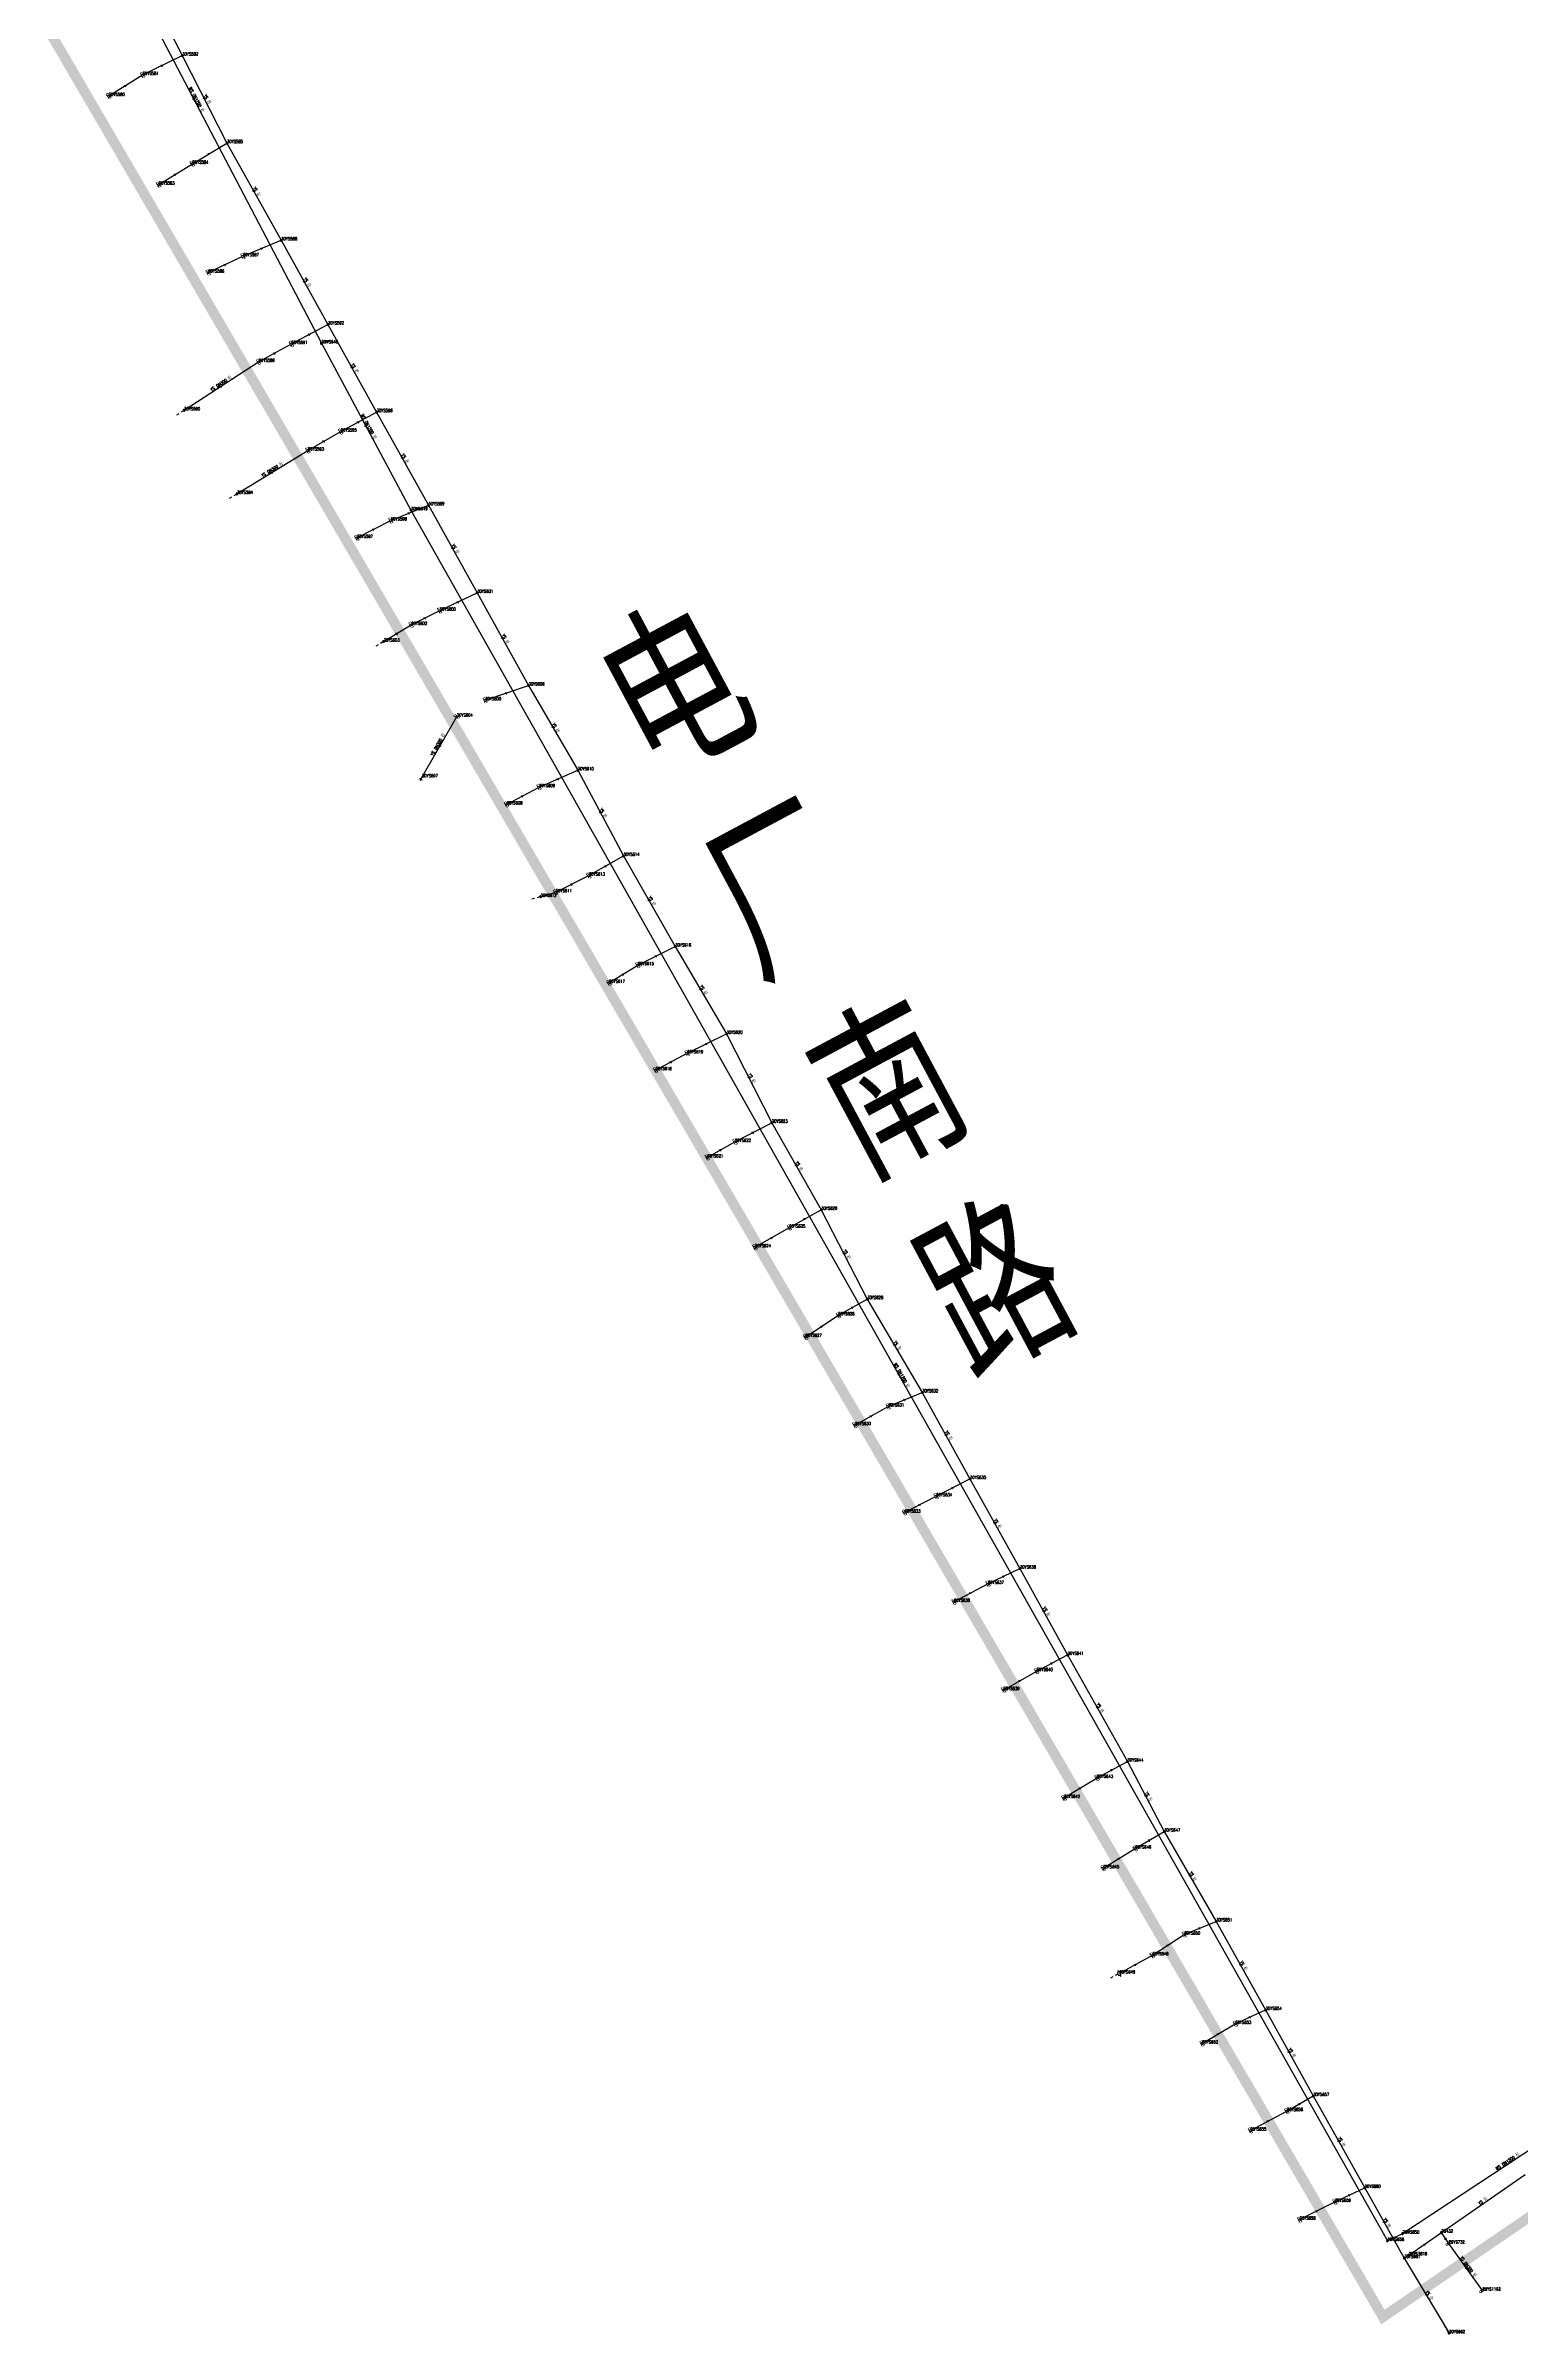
# Model space of a CAD drawing. Extents: x 78813 to 99477, y 2421021 to 2448125.
# Drawn here: x 82871 to 83306, y 2429562 to 2430237 of the extents above; entities that cross this region are included whole.
import ezdxf
from ezdxf.enums import TextEntityAlignment as Align

# ---------------------------------------------------------------- set-up
doc = ezdxf.new("R2010")
doc.units = 0
doc.set_wipeout_variables(frame=1)
doc.layers.get('0').update_dxf_attribs({"linetype": 'CONTINUOUS'})
for name, color, linetype in [('DX_WS', 16, 'CONTINUOUS'), ('DX_YS', 42, 'CONTINUOUS'), ('道路', 5, 'CONTINUOUS')]:
    doc.layers.add(name, color=color, linetype=linetype)
for name, color, linetype, true_color in [('WSLINE', 7, 'CONTINUOUS', 0x7f0000), ('YSANNEXE', 7, 'CONTINUOUS', 0xcc9900), ('YSLINE', 7, 'CONTINUOUS', 0xcc9900)]:
    doc.layers.add(name, color=color, linetype=linetype, true_color=true_color)
doc.layers.add('道路名称', color=7, linetype='CONTINUOUS', lineweight=0)
doc.styles.add('CcNameZT', font='txt.SHX', dxfattribs={"width": 0.8, "bigfont": 'HZTXT.SHX'})
doc.styles.get("Standard").update_dxf_attribs({"font": 'txt.shx', "bigfont": 'hztxt.shx'})
doc.styles.add('宋体0.7', font='', dxfattribs={"width": 0.7})
doc.styles.get('宋体0.7').set_extended_font_data('SimSun')

# ---------------------------------------------------------------- blocks, each defined once
blk = doc.blocks.new('PS管线点')
blk.add_wipeout([(0.5, 0), (0.5, 0), (0.5, 0.1), (0.5, 0.1), (0.5, 0.1), (0.5, 0.2), (0.5, 0.2), (0.4, 0.2), (0.4, 0.3), (0.4, 0.3), (0.4, 0.3), (0.4, 0.3), (0.3, 0.4), (0.3, 0.4), (0.3, 0.4), (0.2, 0.4), (0.2, 0.4), (0.2, 0.5), (0.2, 0.5), (0.1, 0.5), (0.1, 0.5), (0.1, 0.5), (0, 0.5), (0, 0.5), (-0.1, 0.5), (-0.1, 0.5), (-0.1, 0.5), (-0.2, 0.5), (-0.2, 0.5), (-0.2, 0.4), (-0.3, 0.4), (-0.3, 0.4), (-0.3, 0.4), (-0.3, 0.4), (-0.4, 0.3), (-0.4, 0.3), (-0.4, 0.3), (-0.4, 0.3), (-0.4, 0.2), (-0.5, 0.2), (-0.5, 0.2), (-0.5, 0.1), (-0.5, 0.1), (-0.5, 0.1), (-0.5, 0), (-0.5, 0), (-0.5, 0), (-0.5, -0.1), (-0.5, -0.1), (-0.5, -0.1), (-0.5, -0.2), (-0.5, -0.2), (-0.4, -0.2), (-0.4, -0.3), (-0.4, -0.3), (-0.4, -0.3), (-0.4, -0.3), (-0.3, -0.4), (-0.3, -0.4), (-0.3, -0.4), (-0.3, -0.4), (-0.2, -0.4), (-0.2, -0.5), (-0.2, -0.5), (-0.1, -0.5), (-0.1, -0.5), (-0.1, -0.5), (0, -0.5), (0, -0.5), (0.1, -0.5), (0.1, -0.5), (0.1, -0.5), (0.2, -0.5), (0.2, -0.5), (0.2, -0.4), (0.2, -0.4), (0.3, -0.4), (0.3, -0.4), (0.3, -0.4), (0.4, -0.3), (0.4, -0.3), (0.4, -0.3), (0.4, -0.3), (0.4, -0.2), (0.5, -0.2), (0.5, -0.2), (0.5, -0.1), (0.5, -0.1), (0.5, -0.1)])
blk.add_lwpolyline([(0.5, 0), (0.5, 0), (0.5, 0.1), (0.5, 0.1), (0.5, 0.1), (0.5, 0.2), (0.5, 0.2), (0.4, 0.2), (0.4, 0.3), (0.4, 0.3), (0.4, 0.3), (0.4, 0.3), (0.3, 0.4), (0.3, 0.4), (0.3, 0.4), (0.2, 0.4), (0.2, 0.4), (0.2, 0.5), (0.2, 0.5), (0.1, 0.5), (0.1, 0.5), (0.1, 0.5), (0, 0.5), (0, 0.5), (-0.1, 0.5), (-0.1, 0.5), (-0.1, 0.5), (-0.2, 0.5), (-0.2, 0.5), (-0.2, 0.4), (-0.3, 0.4), (-0.3, 0.4), (-0.3, 0.4), (-0.3, 0.4), (-0.4, 0.3), (-0.4, 0.3), (-0.4, 0.3), (-0.4, 0.3), (-0.4, 0.2), (-0.5, 0.2), (-0.5, 0.2), (-0.5, 0.1), (-0.5, 0.1), (-0.5, 0.1), (-0.5, 0), (-0.5, 0), (-0.5, 0), (-0.5, -0.1), (-0.5, -0.1), (-0.5, -0.1), (-0.5, -0.2), (-0.5, -0.2), (-0.4, -0.2), (-0.4, -0.3), (-0.4, -0.3), (-0.4, -0.3), (-0.4, -0.3), (-0.3, -0.4), (-0.3, -0.4), (-0.3, -0.4), (-0.3, -0.4), (-0.2, -0.4), (-0.2, -0.5), (-0.2, -0.5), (-0.1, -0.5), (-0.1, -0.5), (-0.1, -0.5), (0, -0.5), (0, -0.5), (0.1, -0.5), (0.1, -0.5), (0.1, -0.5), (0.2, -0.5), (0.2, -0.5), (0.2, -0.4), (0.2, -0.4), (0.3, -0.4), (0.3, -0.4), (0.3, -0.4), (0.4, -0.3), (0.4, -0.3), (0.4, -0.3), (0.4, -0.3), (0.4, -0.2), (0.5, -0.2), (0.5, -0.2), (0.5, -0.1), (0.5, -0.1), (0.5, -0.1), (0.5, 0)], close=True)
blk = doc.blocks.new('LX')
for p, q in [((-0.866, 0.5), (0, 0)), ((0, 0), (-0.866, -0.5))]:
    blk.add_line(p, q)
blk = doc.blocks.new('PS出水口')
for points in [[(0, 0), (2, 0)], [(1.1, -0.9), (2, 0), (1.1, 0.9)]]:
    blk.add_lwpolyline(points)
blk = doc.blocks.new('PS雨篦')
blk.add_lwpolyline([(-1.5, 0.5), (0, 0.5), (1.5, 0.5), (1.5, -0.5), (0, -0.5), (-1.5, -0.5)], close=True)
blk.add_wipeout([(-1.5, 0.5), (0, 0.5), (1.5, 0.5), (1.5, -0.5), (0, -0.5), (-1.5, -0.5)])
for p, q in [((-0.5, -0.5), (-0.5, 0.5)), ((0.5, -0.5), (0.5, 0.5))]:
    blk.add_line(p, q)
blk = doc.blocks.new('PS非普查')
blk.add_lwpolyline([(3.7, 0), (5.3, 0)])
blk.add_wipeout([(0.5, 0), (0.5, 0), (0.5, 0.1), (0.5, 0.1), (0.5, 0.1), (0.5, 0.2), (0.5, 0.2), (0.4, 0.2), (0.4, 0.3), (0.4, 0.3), (0.4, 0.3), (0.4, 0.3), (0.3, 0.4), (0.3, 0.4), (0.3, 0.4), (0.2, 0.4), (0.2, 0.4), (0.2, 0.5), (0.2, 0.5), (0.1, 0.5), (0.1, 0.5), (0.1, 0.5), (0, 0.5), (0, 0.5), (-0.1, 0.5), (-0.1, 0.5), (-0.1, 0.5), (-0.2, 0.5), (-0.2, 0.5), (-0.2, 0.4), (-0.3, 0.4), (-0.3, 0.4), (-0.3, 0.4), (-0.3, 0.4), (-0.4, 0.3), (-0.4, 0.3), (-0.4, 0.3), (-0.4, 0.3), (-0.4, 0.2), (-0.5, 0.2), (-0.5, 0.2), (-0.5, 0.1), (-0.5, 0.1), (-0.5, 0.1), (-0.5, 0), (-0.5, 0), (-0.5, 0), (-0.5, -0.1), (-0.5, -0.1), (-0.5, -0.1), (-0.5, -0.2), (-0.5, -0.2), (-0.4, -0.2), (-0.4, -0.3), (-0.4, -0.3), (-0.4, -0.3), (-0.4, -0.3), (-0.3, -0.4), (-0.3, -0.4), (-0.3, -0.4), (-0.3, -0.4), (-0.2, -0.4), (-0.2, -0.5), (-0.2, -0.5), (-0.1, -0.5), (-0.1, -0.5), (-0.1, -0.5), (0, -0.5), (0, -0.5), (0.1, -0.5), (0.1, -0.5), (0.1, -0.5), (0.2, -0.5), (0.2, -0.5), (0.2, -0.4), (0.2, -0.4), (0.3, -0.4), (0.3, -0.4), (0.3, -0.4), (0.4, -0.3), (0.4, -0.3), (0.4, -0.3), (0.4, -0.3), (0.4, -0.2), (0.5, -0.2), (0.5, -0.2), (0.5, -0.1), (0.5, -0.1), (0.5, -0.1)])
blk.add_line((0.5, 0), (2.1, 0))
blk.add_lwpolyline([(0.5, 0), (0.5, 0), (0.5, 0.1), (0.5, 0.1), (0.5, 0.1), (0.5, 0.2), (0.5, 0.2), (0.4, 0.2), (0.4, 0.3), (0.4, 0.3), (0.4, 0.3), (0.4, 0.3), (0.3, 0.4), (0.3, 0.4), (0.3, 0.4), (0.2, 0.4), (0.2, 0.4), (0.2, 0.5), (0.2, 0.5), (0.1, 0.5), (0.1, 0.5), (0.1, 0.5), (0, 0.5), (0, 0.5), (-0.1, 0.5), (-0.1, 0.5), (-0.1, 0.5), (-0.2, 0.5), (-0.2, 0.5), (-0.2, 0.4), (-0.3, 0.4), (-0.3, 0.4), (-0.3, 0.4), (-0.3, 0.4), (-0.4, 0.3), (-0.4, 0.3), (-0.4, 0.3), (-0.4, 0.3), (-0.4, 0.2), (-0.5, 0.2), (-0.5, 0.2), (-0.5, 0.1), (-0.5, 0.1), (-0.5, 0.1), (-0.5, 0), (-0.5, 0), (-0.5, 0), (-0.5, -0.1), (-0.5, -0.1), (-0.5, -0.1), (-0.5, -0.2), (-0.5, -0.2), (-0.4, -0.2), (-0.4, -0.3), (-0.4, -0.3), (-0.4, -0.3), (-0.4, -0.3), (-0.3, -0.4), (-0.3, -0.4), (-0.3, -0.4), (-0.3, -0.4), (-0.2, -0.4), (-0.2, -0.5), (-0.2, -0.5), (-0.1, -0.5), (-0.1, -0.5), (-0.1, -0.5), (0, -0.5), (0, -0.5), (0.1, -0.5), (0.1, -0.5), (0.1, -0.5), (0.2, -0.5), (0.2, -0.5), (0.2, -0.4), (0.2, -0.4), (0.3, -0.4), (0.3, -0.4), (0.3, -0.4), (0.4, -0.3), (0.4, -0.3), (0.4, -0.3), (0.4, -0.3), (0.4, -0.2), (0.5, -0.2), (0.5, -0.2), (0.5, -0.1), (0.5, -0.1), (0.5, -0.1), (0.5, 0)], close=True)
blk = doc.blocks.new('PS预留口')
blk.add_lwpolyline([(4.2, 0), (5.8, 0)])
blk.add_wipeout([(1, 0), (1, 0.1), (1, 0.1), (1, 0.2), (1, 0.3), (0.9, 0.3), (0.9, 0.4), (0.9, 0.5), (0.8, 0.5), (0.8, 0.6), (0.8, 0.6), (0.7, 0.7), (0.7, 0.7), (0.6, 0.8), (0.6, 0.8), (0.5, 0.9), (0.4, 0.9), (0.4, 0.9), (0.3, 1), (0.2, 1), (0.2, 1), (0.1, 1), (0, 1), (0, 1), (-0.1, 1), (-0.2, 1), (-0.2, 1), (-0.3, 1), (-0.4, 0.9), (-0.4, 0.9), (-0.5, 0.9), (-0.6, 0.8), (-0.6, 0.8), (-0.7, 0.7), (-0.7, 0.7), (-0.8, 0.6), (-0.8, 0.6), (-0.8, 0.5), (-0.9, 0.5), (-0.9, 0.4), (-0.9, 0.3), (-1, 0.3), (-1, 0.2), (-1, 0.1), (-1, 0.1), (-1, 0), (-1, -0.1), (-1, -0.1), (-1, -0.2), (-1, -0.3), (-0.9, -0.3), (-0.9, -0.4), (-0.9, -0.5), (-0.8, -0.5), (-0.8, -0.6), (-0.8, -0.6), (-0.7, -0.7), (-0.7, -0.7), (-0.6, -0.8), (-0.6, -0.8), (-0.5, -0.9), (-0.4, -0.9), (-0.4, -0.9), (-0.3, -1), (-0.2, -1), (-0.2, -1), (-0.1, -1), (0, -1), (0, -1), (0.1, -1), (0.2, -1), (0.2, -1), (0.3, -1), (0.4, -0.9), (0.4, -0.9), (0.5, -0.9), (0.6, -0.8), (0.6, -0.8), (0.7, -0.7), (0.7, -0.7), (0.8, -0.6), (0.8, -0.6), (0.8, -0.5), (0.9, -0.5), (0.9, -0.4), (0.9, -0.3), (1, -0.3), (1, -0.2), (1, -0.1)])
blk.add_line((1, 0), (2.6, 0))
blk.add_lwpolyline([(1, 0), (1, 0.1), (1, 0.1), (1, 0.2), (1, 0.3), (0.9, 0.3), (0.9, 0.4), (0.9, 0.5), (0.8, 0.5), (0.8, 0.6), (0.8, 0.6), (0.7, 0.7), (0.7, 0.7), (0.6, 0.8), (0.6, 0.8), (0.5, 0.9), (0.4, 0.9), (0.4, 0.9), (0.3, 1), (0.2, 1), (0.2, 1), (0.1, 1), (0, 1), (0, 1), (-0.1, 1), (-0.2, 1), (-0.2, 1), (-0.3, 1), (-0.4, 0.9), (-0.4, 0.9), (-0.5, 0.9), (-0.6, 0.8), (-0.6, 0.8), (-0.7, 0.7), (-0.7, 0.7), (-0.8, 0.6), (-0.8, 0.6), (-0.8, 0.5), (-0.9, 0.5), (-0.9, 0.4), (-0.9, 0.3), (-1, 0.3), (-1, 0.2), (-1, 0.1), (-1, 0.1), (-1, 0), (-1, -0.1), (-1, -0.1), (-1, -0.2), (-1, -0.3), (-0.9, -0.3), (-0.9, -0.4), (-0.9, -0.5), (-0.8, -0.5), (-0.8, -0.6), (-0.8, -0.6), (-0.7, -0.7), (-0.7, -0.7), (-0.6, -0.8), (-0.6, -0.8), (-0.5, -0.9), (-0.4, -0.9), (-0.4, -0.9), (-0.3, -1), (-0.2, -1), (-0.2, -1), (-0.1, -1), (0, -1), (0, -1), (0.1, -1), (0.2, -1), (0.2, -1), (0.3, -1), (0.4, -0.9), (0.4, -0.9), (0.5, -0.9), (0.6, -0.8), (0.6, -0.8), (0.7, -0.7), (0.7, -0.7), (0.8, -0.6), (0.8, -0.6), (0.8, -0.5), (0.9, -0.5), (0.9, -0.4), (0.9, -0.3), (1, -0.3), (1, -0.2), (1, -0.1), (1, 0)], close=True)
for points in [[(0, 1), (0, 2)], [(0, -2), (0, -1)]]:
    blk.add_lwpolyline(points)
blk = doc.blocks.new('测量点')
h = blk.add_hatch(color=256)
edge = h.paths.add_edge_path()
edge.add_arc((0, 0), 0.5, 0, 360)
blk.add_circle((0, 0), 0.5)
blk = doc.blocks.new('gc01')
h = blk.add_hatch(color=256)
edge = h.paths.add_edge_path()
edge.add_arc((0, 0), 0.5, 0, 360)
edge.add_arc((0, 0), 0.5, 0, 360)
blk.add_circle((0, 0), 0.5)

msp = doc.modelspace()

# ---------------------------------------------------------------- linework, layer by layer
at = {"layer": 'WSLINE'}
for p, q in [((82877.02, 2430293.26), (82952.23, 2430149.5)), ((82952.23, 2430149.5), (82978.66, 2430100.26)), ((82978.66, 2430100.26), (83266.76, 2429589.59)), ((83271.26, 2429591.7), (83333.36, 2429632.79)), ((83266.76, 2429589.59), (83271.26, 2429591.7))]:
    msp.add_line(p, q, dxfattribs=at)
at = {"layer": 'YSLINE'}
for p, q in [((82899.1, 2430258.15), (82911.21, 2430234.39)), ((82899.51, 2430228.67), (82911.21, 2430234.39)), ((82911.21, 2430234.39), (82924.39, 2430208.58)), ((82889.5, 2430222.48), (82899.51, 2430228.67)), ((82914.17, 2430202.49), (82924.39, 2430208.58)), ((82924.39, 2430208.58), (82940.37, 2430179.89)), ((82904.24, 2430196.3), (82914.17, 2430202.49)), ((82929.1, 2430175.18), (82940.37, 2430179.89)), ((82940.37, 2430179.89), (82954.19, 2430155.05)), ((82918.84, 2430170.38), (82929.1, 2430175.18)), ((82933.74, 2430144.02), (82943.4, 2430149.3)), ((82911.73, 2430129.73), (82933.74, 2430144.02)), ((82957.95, 2430123.47), (82968.54, 2430129.21)), ((82927.31, 2430105.04), (82948.29, 2430117.89)), ((82948.29, 2430117.89), (82957.95, 2430123.47)), ((82983.83, 2430101.73), (82998.21, 2430075.88)), ((82962.72, 2430092.06), (82972.72, 2430097.22)), ((82978.72, 2430066.41), (82987.17, 2430070.62)), ((82987.17, 2430070.62), (82998.21, 2430075.88)), ((82998.21, 2430075.88), (83013.37, 2430048.54)), ((82970.59, 2430061.49), (82978.72, 2430066.41)), ((83000.59, 2430044.18), (83013.37, 2430048.54)), ((83013.37, 2430048.54), (83027.88, 2430023.5)), ((82992.17, 2430039.36), (82981.92, 2430021.46)), ((83016.46, 2430018.53), (83027.88, 2430023.5)), ((83027.88, 2430023.5), (83041.38, 2429998.26)), ((83006.86, 2430013.43), (83016.46, 2430018.53)), ((83031.15, 2429992.44), (83041.38, 2429998.26)), ((83041.38, 2429998.26), (83056.65, 2429971.52)), ((83021.38, 2429987.5), (83031.15, 2429992.44)), ((83016.92, 2429986.19), (83021.38, 2429987.5)), ((83045.61, 2429966.02), (83056.65, 2429971.52)), ((83056.65, 2429971.52), (83071.79, 2429945.76)), ((83037.09, 2429960.79), (83045.61, 2429966.02)), ((83060.15, 2429939.99), (83071.79, 2429945.76)), ((83071.79, 2429945.76), (83085.12, 2429919.51)), ((83050.85, 2429935.04), (83060.15, 2429939.99)), ((83074.26, 2429913.86), (83085.12, 2429919.51)), ((83085.12, 2429919.51), (83099.72, 2429893.83)), ((83066.11, 2429909.26), (83074.26, 2429913.86)), ((83080.17, 2429882.75), (83090.31, 2429888.57)), ((83090.31, 2429888.57), (83099.72, 2429893.83)), ((83099.72, 2429893.83), (83113.29, 2429867.48)), ((83095.14, 2429856.35), (83104.79, 2429862.67)), ((83104.79, 2429862.67), (83113.29, 2429867.48)), ((83113.29, 2429867.48), (83129.52, 2429839.94)), ((83109.66, 2429830.29), (83119.47, 2429835.79)), ((83119.47, 2429835.79), (83129.52, 2429839.94)), ((83129.52, 2429839.94), (83143.61, 2429814.43)), ((83133.61, 2429809.3), (83143.61, 2429814.43)), ((83143.61, 2429814.43), (83158.35, 2429788)), ((83124.27, 2429804.45), (83133.61, 2429809.3)), ((83148.91, 2429783.43), (83158.35, 2429788)), ((83158.35, 2429788), (83172.43, 2429762.49)), ((83138.88, 2429778.16), (83148.91, 2429783.43)), ((83163.29, 2429757.71), (83172.43, 2429762.49)), ((83172.43, 2429762.49), (83190.05, 2429731.03)), ((83153.48, 2429752.11), (83163.29, 2429757.71)), ((83171.34, 2429720.25), (83181.1, 2429726.23)), ((83181.1, 2429726.23), (83190.05, 2429731.03)), ((83190.05, 2429731.03), (83200.94, 2429710.37)), ((83192.38, 2429705.36), (83200.94, 2429710.37)), ((83200.94, 2429710.37), (83216.28, 2429683.85)), ((83182.91, 2429699.53), (83192.38, 2429705.36)), ((83197.44, 2429673.83), (83206.8, 2429679.95)), ((83206.8, 2429679.95), (83216.28, 2429683.85)), ((83216.28, 2429683.85), (83230.84, 2429657.73)), ((83187.63, 2429668.47), (83197.44, 2429673.83)), ((83212.08, 2429647.82), (83221.87, 2429653.6)), ((83221.87, 2429653.6), (83230.84, 2429657.73)), ((83230.84, 2429657.73), (83244.87, 2429632.34)), ((83237.14, 2429627.88), (83244.87, 2429632.34)), ((83244.87, 2429632.34), (83260.06, 2429605.24)), ((83226.33, 2429622.11), (83237.14, 2429627.88)), ((83251.26, 2429601.11), (83260.06, 2429605.24)), ((83282.68, 2429592.02), (83307.38, 2429609.13)), ((83240.87, 2429595.83), (83251.26, 2429601.11)), ((83284.85, 2429588.81), (83282.68, 2429592.02)), ((83271.75, 2429584.5), (83273.07, 2429585.32)), ((83271.75, 2429584.5), (83284.96, 2429562.36)), ((83294.79, 2429574.9), (83284.85, 2429588.81))]:
    msp.add_line(p, q, dxfattribs=at)

# ---------------------------------------------------------------- block references
at = {"layer": 'DX_WS', "yscale": 0.5, "zscale": 0.5}
for p, xscale, rotation in [((82914.63, 2430221.38), 0.4999999998564383, 297.3650956814053), ((82965.44, 2430124.88), 0.4999999999448981, 298.511011266131), ((83122.71, 2429844.93), 0.5000000000768241, 299.656926848494), ((83302.31, 2429612.25), 0.499999999879607, 33.23155209558666)]:
    msp.add_blockref('LX', p, dxfattribs=dict(at, xscale=xscale, rotation=rotation))
at = {"layer": 'DX_YS', "xscale": 0.4999999998450457, "yscale": 0.5, "zscale": 0.5, "rotation": 240.2079287973482}
msp.add_blockref('PS出水口', (82981.92, 2430021.46, 4.59), dxfattribs=at)
at = {"layer": 'YSANNEXE', "yscale": 0.5, "zscale": 0.5}
for p, xscale, rotation in [((82905.36, 2430231.53), 0.5000000000045132, 25.7831007821942), ((82894.51, 2430225.58), 0.5000000001004697, 31.51267875183119), ((82917.8, 2430221.48), 0.4999999997896377, 296.7921378890584), ((82919.28, 2430205.53), 0.4999999998941739, 30.93972091561208), ((82909.2, 2430199.39), 0.4999999999857215, 32.08563652588342), ((82932.38, 2430194.23), 0.4999999999304134, 299.0839690628723), ((82923.97, 2430172.78), 0.4999999999702091, 25.21014297948675), ((82934.73, 2430177.53), 0.4999999999704725, 22.91831179684095), ((82947.28, 2430167.47), 0.4999999999304134, 299.0839690628723), ((82938.57, 2430146.66), 0.4999999999362044, 28.64788974271558), ((82961.37, 2430142.13), 0.4999999999304134, 299.0839690628723), ((82922.74, 2430136.87), 0.499999999879607, 33.23155209558666), ((82963.25, 2430126.34), 0.4999999999362044, 28.64788974271558), ((82953.12, 2430120.68), 0.5000000001058282, 29.79380536951489), ((82937.8, 2430111.47), 0.5000000001004697, 31.51267875183119), ((82976.19, 2430115.47), 0.4999999999304134, 299.0839690628723), ((82967.72, 2430094.64), 0.4999999999446133, 27.50197415567929), ((82991.02, 2430088.8), 0.4999999999304134, 299.0839690628723), ((82992.69, 2430073.25), 0.5000000000045132, 25.7831007821942), ((83005.79, 2430062.21), 0.4999999999304134, 299.0839690628723), ((83006.98, 2430046.36), 0.4999999999495339, 18.90760722081252), ((82987.04, 2430030.41), 0.5000000000443101, 240.0693161619833), ((83020.63, 2430036.02), 0.5000000001338564, 300.229884638961), ((83022.17, 2430021.01), 0.5000000000221415, 23.4912696054628), ((83011.66, 2430015.98), 0.5000000000863356, 28.07493198113943), ((83034.63, 2430010.88), 0.4999999998136224, 297.9380534794917), ((83026.26, 2429989.97), 0.4999999999783371, 26.9290163647784), ((83036.26, 2429995.35), 0.5000000001058282, 29.79380536951489), ((83049.01, 2429984.89), 0.5000000000768241, 299.656926848494), ((83051.13, 2429968.77), 0.499999999972585, 26.35605856956446), ((83064.22, 2429958.64), 0.5000000001338564, 300.229884638961), ((83065.97, 2429942.88), 0.499999999972585, 26.35605856956446), ((83055.5, 2429937.52), 0.5000000000863356, 28.07493198113943), ((83078.46, 2429932.64), 0.4999999997896377, 296.7921378890584), ((83079.69, 2429916.69), 0.4999999999446133, 27.50197415567929), ((83092.42, 2429906.67), 0.5000000000768241, 299.656926848494), ((83095.02, 2429891.2), 0.5000000001152249, 29.22084757465213), ((83085.24, 2429885.66), 0.5000000001058282, 29.79380536951489), ((83106.51, 2429880.66), 0.4999999998564383, 297.3650956814053), ((83099.96, 2429859.51), 0.499999999879607, 33.23155209558666), ((83121.41, 2429853.71), 0.5000000001338564, 300.229884638961), ((83124.49, 2429837.86), 0.4999999999451781, 22.34535399433728), ((83114.56, 2429833.04), 0.5000000001152249, 29.22084757465213), ((83136.57, 2429827.18), 0.4999999999304134, 299.0839690628723), ((83138.61, 2429811.87), 0.4999999999783371, 26.9290163647784), ((83128.94, 2429806.88), 0.4999999999446133, 27.50197415567929), ((83150.98, 2429801.21), 0.4999999999304134, 299.0839690628723), ((83143.89, 2429780.8), 0.4999999999446133, 27.50197415567929), ((83153.63, 2429785.71), 0.5000000000045132, 25.7831007821942), ((83165.39, 2429775.24), 0.4999999999304134, 299.0839690628723), ((83167.86, 2429760.1), 0.4999999999446133, 27.50197415567929), ((83158.39, 2429754.91), 0.5000000001058282, 29.79380536951489), ((83181.24, 2429746.76), 0.4999999999304134, 299.0839690628723), ((83185.57, 2429728.63), 0.5000000000863356, 28.07493198113943), ((83176.22, 2429723.24), 0.5000000001004697, 31.51267875183119), ((83195.49, 2429720.7), 0.4999999998136224, 297.9380534794917), ((83187.64, 2429702.44), 0.5000000001004697, 31.51267875183119), ((83208.61, 2429697.11), 0.5000000001338564, 300.229884638961), ((83211.54, 2429681.9), 0.4999999999451781, 22.34535399433728), ((83202.12, 2429676.89), 0.499999999879607, 33.23155209558666), ((83192.54, 2429671.15), 0.4999999999362044, 28.64788974271558), ((83223.56, 2429670.79), 0.4999999999304134, 299.0839690628723), ((83226.36, 2429655.67), 0.5000000000401316, 24.63718520186089), ((83216.98, 2429650.71), 0.500000000029351, 30.36676314750154), ((83237.86, 2429645.04), 0.4999999999304134, 299.0839690628723), ((83231.73, 2429625), 0.5000000000863356, 28.07493198113943), ((83252.47, 2429618.79), 0.4999999999304134, 299.0839690628723), ((83246.06, 2429598.47), 0.4999999999783371, 26.9290163647784), ((83295.03, 2429600.57), 0.5000000001281917, 34.95042552405754), ((83265.91, 2429594.87), 0.5000000000768241, 299.656926848494), ((83277.87, 2429588.67), 0.5000000001281917, 34.95042552405754), ((83289.82, 2429581.86), 0.4999999999255409, 125.4777571392447), ((83278.36, 2429573.43), 0.5000000001320254, 300.8028424345032)]:
    msp.add_blockref('LX', p, dxfattribs=dict(at, xscale=xscale, rotation=rotation))

# ---------------------------------------------------------------- texts
at = {"layer": 'DX_WS', "style": 'CcNameZT', "width": 0.8}
for rotation, p in [(297.61475, (82914.85, 2430221.49, 8.08)), (298.22874, (82965.66, 2430125, 4.38)), (299.42981, (83122.93, 2429845.05, 3.08)), (33.49701, (83302.17, 2429612.46, 2.9))]:
    msp.add_text(' WS DN1200 砼', height=0.9, rotation=rotation, dxfattribs=at).set_placement(p, align=Align.CENTER)
at = {"layer": 'DX_YS', "style": 'CcNameZT', "width": 0.8}
for s, rotation, p in [(' YS 砼', 297.05878, (82918.02, 2430221.6, 6.62)), (' YS 砼', 299.11671, (82932.6, 2430194.36, 5.83)), (' YS 砼', 299.08275, (82947.5, 2430167.59, 6.04)), (' YS DN300 砼', 32.97727, (82922.6, 2430137.08, 6.83)), (' YS 砼', 299.04628, (82961.58, 2430142.25, 5.94)), (' YS DN300 砼', 31.4905, (82937.67, 2430111.68, 5.41)), (' YS 砼', 299.09771, (82976.41, 2430115.59, 4.7)), (' YS 砼', 299.07189, (82991.24, 2430088.93, 4.4)), (' YS 砼', 299.01624, (83006.01, 2430062.33, 4.23)), (' YS 砼', 300.10045, (83020.84, 2430036.14, 4.37)), (' YS DN300 砼', 60.20793, (82986.83, 2430030.53, 5)), (' YS 砼', 298.12713, (83034.85, 2430011, 4.41)), (' YS 砼', 299.73038, (83049.23, 2429985.02, 3.99)), (' YS 砼', 300.45625, (83064.44, 2429958.77, 3.88)), (' YS 砼', 296.91721, (83078.68, 2429932.75, 3.84)), (' YS 砼', 299.62255, (83092.64, 2429906.8, 3.89)), (' YS 砼', 297.24418, (83106.73, 2429880.77, 3.82)), (' YS 砼', 300.50795, (83121.62, 2429853.84, 3.9)), (' YS 砼', 298.9156, (83136.78, 2429827.31, 4.18)), (' YS 砼', 299.15032, (83151.2, 2429801.33, 4.21)), (' YS 砼', 298.884, (83165.61, 2429775.36, 3.9)), (' YS 砼', 299.25184, (83181.46, 2429746.88, 4.01)), (' YS 砼', 297.80131, (83195.71, 2429720.81, 3.75)), (' YS 砼', 300.04511, (83208.83, 2429697.23, 4.04)), (' YS 砼', 299.14212, (83223.78, 2429670.91, 3.97)), (' YS 砼', 298.92656, (83238.07, 2429645.16, 4)), (' YS 砼', 299.27173, (83252.68, 2429618.91, 4.18)), (' YS 砼', 34.71056, (83294.89, 2429600.78, 3.15)), (' YS 砼', 300.82369, (83278.57, 2429573.56, 2.84))]:
    msp.add_text(s, height=0.9, rotation=rotation, dxfattribs=at).set_placement(p, align=Align.CENTER)
at = {"layer": 'DX_YS', "width": 0.8}
msp.add_text('30YS607', height=0.9, dxfattribs=at).set_placement((82981.92, 2430021.46, 4.59))

# ---------------------------------------------------------------- next in the draw order: block references
at = {"layer": 'DX_WS', "xscale": 0.5, "yscale": 0.5, "zscale": 0.5}
for p in [(82952.23, 2430149.5, 4.38), (82978.66, 2430100.26, 3.08), (83271.26, 2429591.7, 2.9), (83266.76, 2429589.59, 3.36)]:
    msp.add_blockref('PS管线点', p, dxfattribs=at)
at = {"layer": 'DX_YS', "xscale": 0.5, "yscale": 0.5, "zscale": 0.5}
for p in [(82911.21, 2430234.39, 6.62), (82924.39, 2430208.58, 5.83), (82940.37, 2430179.89, 6.04), (82998.21, 2430075.88, 4.23), (83013.37, 2430048.54, 4.37), (83027.88, 2430023.5, 4.41), (83041.38, 2429998.26, 3.99), (83056.65, 2429971.52, 3.88), (83071.79, 2429945.76, 3.84), (83085.12, 2429919.51, 3.89), (83099.72, 2429893.83, 3.82), (83113.29, 2429867.48, 3.9), (83129.52, 2429839.94, 4.18), (83143.61, 2429814.43, 4.21), (83158.35, 2429788, 3.9), (83172.43, 2429762.49, 4.01), (83190.05, 2429731.03, 3.75), (83200.94, 2429710.37, 4.04), (83216.28, 2429683.85, 3.97), (83230.84, 2429657.73, 4), (83244.87, 2429632.34, 4.18)]:
    msp.add_blockref('PS管线点', p, dxfattribs=at)
at = {"layer": 'DX_YS', "yscale": 0.5, "zscale": 0.5}
for name, p, xscale, rotation in [('PS雨篦', (82899.51, 2430228.67, 7.5), 0.4999999999738097, 296.0382268341044), ('PS雨篦', (82889.5, 2430222.48, 9.17), 0.5000000000182461, 301.7478491439239), ('PS雨篦', (82914.17, 2430202.49, 6.72), 0.5000000001180681, 300.7930792976975), ('PS雨篦', (82904.24, 2430196.3, 8.69), 0.4999999998204803, 301.9156324793603), ('PS雨篦', (82929.1, 2430175.18, 7.1), 0.5000000000768913, 292.6773446824638), ('PS雨篦', (82918.84, 2430170.38, 7.72), 0.5000000000657736, 295.0783292730437), ('PS雨篦', (82933.74, 2430144.02, 6.75), 0.5000000000735689, 298.7047568644383), ('PS非普查', (82911.73, 2430129.73, 6.83), 0.5000000000568025, 212.9772758927816), ('PS雨篦', (82948.29, 2430117.89, 4.94), 0.5000000000936745, 299.9908828811256), ('PS雨篦', (82957.95, 2430123.47, 5.07), 0.5000000001606213, 298.462411425018), ('PS非普查', (82927.31, 2430105.04, 5.41), 0.5000000001126306, 211.4904975514952), ('PS雨篦', (82962.72, 2430092.06, 5.65), 0.5000000001815399, 297.291399409472), ('PS雨篦', (82987.17, 2430070.62, 5.05), 0.5000000001335998, 295.4974017833698), ('PS雨篦', (82978.72, 2430066.41, 5.23), 0.4999999998029388, 296.4646704107982), ('PS非普查', (82970.59, 2430061.49, 5.42), 0.4999999998952391, 211.1944820782474), ('PS雨篦', (83000.59, 2430044.18, 5.14), 0.4999999999800185, 288.844990960763), ('PS雨篦', (82992.17, 2430039.36, 5), 0.4999999999170576, 150.207928823209), ('PS雨篦', (83016.46, 2430018.53, 5.21), 0.5000000000391561, 293.5280648560556), ('PS雨篦', (83006.86, 2430013.43, 4.94), 0.4999999998845843, 297.9394712040371), ('PS雨篦', (83031.15, 2429992.44, 4.64), 0.4999999998836738, 299.6279827443938), ('PS非普查', (83016.92, 2429986.19, 5.15), 0.5000000000122957, 196.4403795254033), ('PS雨篦', (83021.38, 2429987.5, 4.87), 0.5000000001903233, 296.8316826623401), ('PS雨篦', (83045.61, 2429966.02, 4.82), 0.5000000000834295, 296.5324257956033), ('PS雨篦', (83037.09, 2429960.79, 5.1), 0.4999999998506586, 301.5061576784451), ('PS雨篦', (83050.85, 2429935.04, 4.98), 0.4999999999340417, 297.9953845069276), ('PS雨篦', (83060.15, 2429939.99, 4.8), 0.4999999998116793, 296.3964331694405), ('PS雨篦', (83066.11, 2429909.26, 5.09), 0.4999999998888651, 299.464769824268), ('PS雨篦', (83074.26, 2429913.86, 4.82), 0.5000000001034981, 297.5063555089981), ('PS雨篦', (83090.31, 2429888.57, 3.22), 0.4999999998387324, 299.210379568783), ('PS雨篦', (83080.17, 2429882.75, 4.95), 0.5000000000927254, 299.8469769481497), ('PS雨篦', (83104.79, 2429862.67, 3.19), 0.5000000001798682, 299.5022756476548), ('PS雨篦', (83095.14, 2429856.35, 4.82), 0.4999999998245577, 303.1967445769845), ('PS雨篦', (83119.47, 2429835.79, 4.86), 0.5000000000253149, 292.4602359404716), ('PS雨篦', (83109.66, 2429830.29, 5.24), 0.5000000000328357, 299.2461585375788), ('PS雨篦', (83133.61, 2429809.3, 4.93), 0.5000000000832744, 297.1301366582687), ('PS雨篦', (83124.27, 2429804.45, 5.11), 0.5000000001937812, 297.4728865549632), ('PS雨篦', (83148.91, 2429783.43, 4.71), 0.4999999998491702, 295.7808289059627), ('PS雨篦', (83138.88, 2429778.16, 4.94), 0.4999999998488129, 297.7137981601384), ('PS雨篦', (83163.29, 2429757.71, 4.86), 0.500000000128858, 297.6203934615716), ('PS雨篦', (83153.48, 2429752.11, 4.89), 0.4999999999942735, 299.6995787491349), ('PS雨篦', (83181.1, 2429726.23, 4.71), 0.4999999998984216, 298.2265879063717), ('PS雨篦', (83171.34, 2429720.25, 5.05), 0.5000000000118496, 301.4976593207231), ('PS雨篦', (83192.38, 2429705.36, 5.16), 0.5000000000969033, 300.3152633961411), ('PS雨篦', (83182.91, 2429699.53, 5), 0.4999999998709181, 301.6088525047296), ('PS雨篦', (83206.8, 2429679.95, 4.78), 0.5000000001670485, 292.348114086048), ('PS雨篦', (83197.44, 2429673.83, 4.91), 0.4999999998862978, 303.1999469851054), ('PS预留口', (83187.63, 2429668.47, 5.3), 0.5000000000680407, 208.6276524662526), ('PS雨篦', (83221.87, 2429653.6, 4.87), 0.4999999998381122, 294.7449816422732), ('PS雨篦', (83212.08, 2429647.82, 5.01), 0.4999999999477978, 300.5465050201639), ('PS雨篦', (83237.14, 2429627.88, 5.23), 0.5000000001565944, 299.9337208766424), ('PS雨篦', (83226.33, 2429622.11, 5.2), 0.5000000001536246, 298.103552722119), ('PS雨篦', (83251.26, 2429601.11, 5.03), 0.4999999998779267, 295.1485852647882), ('PS雨篦', (83240.87, 2429595.83, 5.08), 0.4999999998594802, 296.9430470851136), ('PS雨篦', (83294.79, 2429574.9, 5.3), 0.5000000001018127, 35.57624455391814), ('PS非普查', (83284.96, 2429562.36, 2.84), 0.4999999999917699, 120.8237000896643)]:
    msp.add_blockref(name, p, dxfattribs=dict(at, xscale=xscale, rotation=rotation))

# ---------------------------------------------------------------- next in the draw order: linework, layer by layer
at = {"layer": 'YSLINE'}
for p, q in [((82943.4, 2430149.3), (82954.19, 2430155.05)), ((82954.19, 2430155.05), (82968.54, 2430129.21)), ((82968.54, 2430129.21), (82983.83, 2430101.73)), ((82972.72, 2430097.22), (82983.83, 2430101.73)), ((83260.06, 2429605.24), (83271.75, 2429584.5)), ((83273.07, 2429585.32), (83282.68, 2429592.02))]:
    msp.add_line(p, q, dxfattribs=at)

# ---------------------------------------------------------------- next in the draw order: block references
at = {"layer": 'DX_WS', "xscale": 0.4999999999702091, "yscale": 0.5, "zscale": 0.5, "rotation": 25.21014297948675}
msp.add_blockref('LX', (83269.01, 2429590.65), dxfattribs=at)
at = {"layer": 'YSANNEXE', "yscale": 0.5, "zscale": 0.5}
for p, xscale, rotation in [((82948.79, 2430152.17), 0.5000000000863356, 28.07493198113943), ((82978.28, 2430099.48), 0.4999999999451781, 22.34535399433728), ((82974.66, 2430063.95), 0.4999999998941739, 30.93972091561208), ((82982.95, 2430068.51), 0.499999999972585, 26.35605856956446), ((83019.15, 2429986.84), 0.5000000000268894, 16.61577607118754), ((83041.35, 2429963.4), 0.5000000001004697, 31.51267875183119), ((83070.19, 2429911.56), 0.5000000001152249, 29.22084757465213), ((83109.04, 2429865.07), 0.5000000001152249, 29.22084757465213), ((83196.66, 2429707.86), 0.500000000029351, 30.36676314750154), ((83241.01, 2429630.11), 0.5000000001058282, 29.79380536951489), ((83255.66, 2429603.18), 0.4999999999702091, 25.21014297948675)]:
    msp.add_blockref('LX', p, dxfattribs=dict(at, xscale=xscale, rotation=rotation))

# ---------------------------------------------------------------- next in the draw order: texts
at = {"layer": 'DX_WS', "style": 'CcNameZT', "width": 0.8}
for s, p in [('30WS648', (82952.23, 2430149.5, 4.38)), ('30WS649', (82978.66, 2430100.26, 3.08)), ('29WS650', (83271.26, 2429591.7, 2.9)), ('30WS658', (83266.76, 2429589.59, 3.36))]:
    msp.add_text(s, height=0.9, dxfattribs=at).set_placement(p)
at = {"layer": 'DX_YS', "width": 0.8}
for s, p in [('30YS582', (82911.21, 2430234.39, 6.62)), ('30YS581', (82899.51, 2430228.67, 7.5)), ('30YS580', (82889.5, 2430222.48, 9.17)), ('30YS585', (82924.39, 2430208.58, 5.83)), ('30YS584', (82914.17, 2430202.49, 6.72)), ('30YS583', (82904.24, 2430196.3, 8.69)), ('30YS588', (82940.37, 2430179.89, 6.04)), ('30YS587', (82929.1, 2430175.18, 7.1)), ('30YS586', (82918.84, 2430170.38, 7.72)), ('30YS589', (82933.74, 2430144.02, 6.75)), ('30YS590', (82911.73, 2430129.73, 6.83)), ('30YS593', (82948.29, 2430117.89, 4.94)), ('30YS595', (82957.95, 2430123.47, 5.07)), ('30YS594', (82927.31, 2430105.04, 5.41)), ('30YS597', (82962.72, 2430092.06, 5.65)), ('30YS600', (82987.17, 2430070.62, 5.05)), ('30YS601', (82998.21, 2430075.88, 4.23)), ('30YS602', (82978.72, 2430066.41, 5.23)), ('30YS603', (82970.59, 2430061.49, 5.42)), ('30YS605', (83000.59, 2430044.18, 5.14)), ('30YS606', (83013.37, 2430048.54, 4.37)), ('30YS604', (82992.17, 2430039.36, 5)), ('30YS610', (83027.88, 2430023.5, 4.41)), ('30YS609', (83016.46, 2430018.53, 5.21)), ('30YS608', (83006.86, 2430013.43, 4.94)), ('30YS614', (83041.38, 2429998.26, 3.99)), ('30YS613', (83031.15, 2429992.44, 4.64)), ('30YS612', (83016.92, 2429986.19, 5.15)), ('30YS611', (83021.38, 2429987.5, 4.87)), ('30YS616', (83056.65, 2429971.52, 3.88)), ('30YS615', (83045.61, 2429966.02, 4.82)), ('30YS617', (83037.09, 2429960.79, 5.1)), ('30YS620', (83071.79, 2429945.76, 3.84)), ('30YS618', (83050.85, 2429935.04, 4.98)), ('30YS619', (83060.15, 2429939.99, 4.8)), ('30YS623', (83085.12, 2429919.51, 3.89)), ('30YS621', (83066.11, 2429909.26, 5.09)), ('30YS622', (83074.26, 2429913.86, 4.82)), ('30YS625', (83090.31, 2429888.57, 3.22)), ('30YS626', (83099.72, 2429893.83, 3.82)), ('30YS624', (83080.17, 2429882.75, 4.95)), ('30YS629', (83113.29, 2429867.48, 3.9)), ('30YS628', (83104.79, 2429862.67, 3.19)), ('30YS627', (83095.14, 2429856.35, 4.82)), ('30YS631', (83119.47, 2429835.79, 4.86)), ('30YS632', (83129.52, 2429839.94, 4.18)), ('30YS630', (83109.66, 2429830.29, 5.24)), ('30YS635', (83143.61, 2429814.43, 4.21)), ('30YS634', (83133.61, 2429809.3, 4.93)), ('30YS633', (83124.27, 2429804.45, 5.11)), ('30YS638', (83158.35, 2429788, 3.9)), ('30YS637', (83148.91, 2429783.43, 4.71)), ('30YS636', (83138.88, 2429778.16, 4.94)), ('30YS641', (83172.43, 2429762.49, 4.01)), ('30YS640', (83163.29, 2429757.71, 4.86)), ('30YS639', (83153.48, 2429752.11, 4.89)), ('30YS643', (83181.1, 2429726.23, 4.71)), ('30YS644', (83190.05, 2429731.03, 3.75)), ('30YS642', (83171.34, 2429720.25, 5.05)), ('30YS646', (83192.38, 2429705.36, 5.16)), ('30YS647', (83200.94, 2429710.37, 4.04)), ('30YS645', (83182.91, 2429699.53, 5)), ('30YS650', (83206.8, 2429679.95, 4.78)), ('30YS651', (83216.28, 2429683.85, 3.97)), ('30YS648', (83197.44, 2429673.83, 4.91)), ('30YS649', (83187.63, 2429668.47, 5.3)), ('30YS653', (83221.87, 2429653.6, 4.87)), ('30YS654', (83230.84, 2429657.73, 4)), ('30YS652', (83212.08, 2429647.82, 5.01)), ('30YS657', (83244.87, 2429632.34, 4.18)), ('30YS656', (83237.14, 2429627.88, 5.23)), ('30YS655', (83226.33, 2429622.11, 5.2)), ('30YS659', (83251.26, 2429601.11, 5.03)), ('30YS658', (83240.87, 2429595.83, 5.08)), ('29YS1162', (83294.79, 2429574.9, 5.3)), ('30YS662', (83284.96, 2429562.36, 2.84))]:
    msp.add_text(s, height=0.9, dxfattribs=at).set_placement(p)
at = {"layer": 'DX_YS', "style": 'CcNameZT', "width": 0.8}
msp.add_text(' YS 砼', height=0.9, rotation=299.40434, dxfattribs=at).set_placement((83266.12, 2429594.99, 4.23), align=Align.CENTER)
at = {"layer": '道路名称', "insert": (83030.18, 2430056.31), "char_height": 40, "width": 56.6145, "attachment_point": 1, "rotation": 28.14613, "style": '宋体0.7'}
msp.add_mtext('{\\C7;电厂南路}', dxfattribs=at)

# ---------------------------------------------------------------- next in the draw order: block references
at = {"layer": 'DX_YS', "xscale": 0.5, "yscale": 0.5, "zscale": 0.5}
for p in [(82954.19, 2430155.05, 5.94), (82968.54, 2430129.21, 4.7), (82983.83, 2430101.73, 4.4), (83260.06, 2429605.24, 4.23), (83271.75, 2429584.5, 2.84)]:
    msp.add_blockref('PS管线点', p, dxfattribs=at)
at = {"layer": 'DX_YS', "yscale": 0.5, "zscale": 0.5}
for p, xscale, rotation in [((82943.4, 2430149.3, 6.87), 0.500000000086852, 298.0219584285104), ((82972.72, 2430097.22, 5.17), 0.4999999999708871, 292.0831429134345), ((83284.85, 2429588.81, 3.28), 0.4999999999340151, 34.10459278360253)]:
    msp.add_blockref('PS雨篦', p, dxfattribs=dict(at, xscale=xscale, rotation=rotation))

# ---------------------------------------------------------------- next in the draw order: block references
at = {"layer": 'DX_YS', "xscale": 0.5, "yscale": 0.5, "zscale": 0.5}
for name, p in [('测量点', (83282.68, 2429592.02, 3.15)), ('PS管线点', (83273.07, 2429585.32, 4.63))]:
    msp.add_blockref(name, p, dxfattribs=at)

# ---------------------------------------------------------------- next in the draw order: texts
at = {"layer": 'DX_YS', "width": 0.8}
for s, p in [('30YS592', (82954.19, 2430155.05, 5.94)), ('30YS591', (82943.4, 2430149.3, 6.87)), ('30YS596', (82968.54, 2430129.21, 4.7)), ('30YS598', (82972.72, 2430097.22, 5.17)), ('30YS599', (82983.83, 2430101.73, 4.4)), ('30YS660', (83260.06, 2429605.24, 4.23))]:
    msp.add_text(s, height=0.9, dxfattribs=at).set_placement(p)
at = {"layer": 'DX_YS', "style": 'CcNameZT', "width": 0.8}
msp.add_text(' YS DN300 砼', height=0.9, rotation=305.57624, dxfattribs=at).set_placement((83290.02, 2429582, 5.3), align=Align.CENTER)

# ---------------------------------------------------------------- next in the draw order: block references
at = {"layer": 'DX_YS', "xscale": 0.5, "yscale": 0.5, "zscale": 0.5}
for name, p in [('PS管线点', (83282.68, 2429592.02, 3.15)), ('测量点', (83271.75, 2429584.5, 2.84)), ('gc01', (83271.75, 2429584.5, 2.84))]:
    msp.add_blockref(name, p, dxfattribs=at)

# ---------------------------------------------------------------- next in the draw order: texts
at = {"layer": 'DX_YS', "width": 0.8}
for s, p in [('30YS661', (83271.75, 2429584.5, 2.84)), ('29YS3818', (83273.07, 2429585.32, 4.63))]:
    msp.add_text(s, height=0.9, dxfattribs=at).set_placement(p)

# ---------------------------------------------------------------- next in the draw order: linework, layer by layer
at = {"layer": '道路', "const_width": 3, "flags": 128}
msp.add_lwpolyline([(84960.96, 2431447.82), (84920.87, 2431397.52), (84857.17, 2431254.53), (84808.7, 2431162.38), (84886.34, 2430846.39), (84889.2, 2430728.96), (84873.79, 2430673.09), (84733.33, 2430359.03), (84313.04, 2430156.46), (84032.79, 2429941.31), (83444.12, 2429689.23), (83265.45, 2429567.1), (82872.43, 2430240.78)], dxfattribs=at)

# ---------------------------------------------------------------- next in the draw order: block references
at = {"layer": 'YSANNEXE', "xscale": 0.5000000001079159, "yscale": 0.5, "zscale": 0.5, "rotation": 124.3318415358589}
msp.add_blockref('LX', (83283.76, 2429590.41), dxfattribs=at)

# ---------------------------------------------------------------- next in the draw order: texts
at = {"layer": 'DX_YS', "width": 0.8}
for s, p in [('26432', (83282.68, 2429592.02, 3.15)), ('29YS732', (83284.85, 2429588.81, 3.28))]:
    msp.add_text(s, height=0.9, dxfattribs=at).set_placement(p)

doc.saveas('drawing.dxf')
